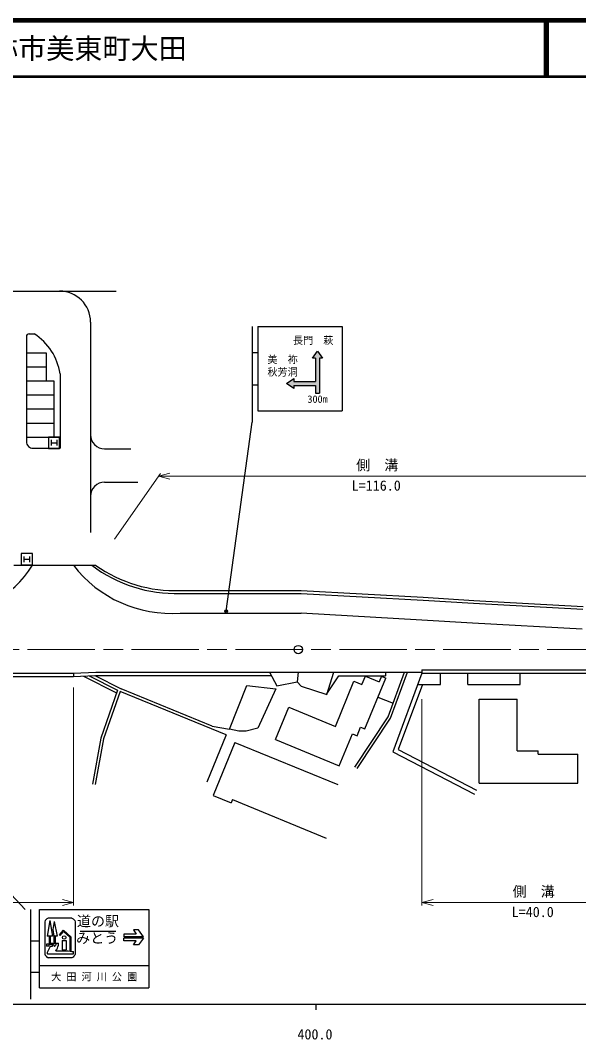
# Model space of a CAD drawing. Units: millimetres, scale not verified. Extents: x 40000 to 680000, y -578188 to 380000.
# Drawn here: x 415421 to 514766, y 198715 to 380000 of the extents above; entities that cross this region are included whole.
import ezdxf
from ezdxf.enums import TextEntityAlignment as Align

# ---------------------------------------------------------------- set-up
doc = ezdxf.new("R2010")
doc.units = ezdxf.units.MM
doc.header["$LTSCALE"] = 1000
doc.header["$PDMODE"] = 32
doc.header["$PDSIZE"] = 500
doc.linetypes.add('CHAIN', pattern=[18.5, 12, -1.5, 3.5, -1.5])
for name, color, linetype, lineweight in [('M-BGD', 7, 'Continuous', 25), ('M-BMK', 2, 'CHAIN', 13), ('M-BMK-SRVR', 3, 'Continuous', 25), ('M-STR-HTXT', 7, 'Continuous', 13), ('M-STR-STRC', 7, 'Continuous', 25), ('M-TTL', 2, 'Continuous', 140), ('M-TTL-BAND', 7, 'Continuous', 25), ('M-TTL-LINE', 7, 'Continuous', 50), ('M-TTL-TXT', 7, 'Continuous', 13)]:
    doc.layers.add(name, color=color, linetype=linetype, lineweight=lineweight)
doc.styles.add('ＭＳ ゴシック', font='')
doc.styles.get('ＭＳ ゴシック').set_extended_font_data('MS Gothic')

msp = doc.modelspace()

# ---------------------------------------------------------------- hatches: boundary and pattern name
at = {"layer": 'M-STR-STRC'}
msp.add_hatch(color=256, dxfattribs=at).paths.add_polyline_path([(468307, 321168), (469182, 319918), (468682, 319918), (468682, 313668), (467932, 313668), (467932, 315043), (464057, 315043), (464057, 314543), (462807, 315418), (464057, 316293), (464057, 315793), (467932, 315793), (467932, 319918), (467432, 319918)])

# ---------------------------------------------------------------- linework, layer by layer
at = {"layer": 'M-BGD'}
for p, q in [((352879, 331836), (432483, 331854)), ((427900, 326353), (427908, 288887)), ((416490, 323751), (416494, 305084)), ((416990, 324251), (417894, 324251)), ((416491, 320884), (419991, 320885)), ((419991, 320885), (419992, 315885)), ((416491, 318384), (419991, 318385)), ((416492, 315884), (421392, 315885)), ((421392, 315885), (421394, 305885)), ((422491, 317161), (422494, 303885)), ((416492, 313384), (421392, 313385)), ((416493, 310884), (421393, 310885)), ((416493, 308384), (421393, 308385)), ((416494, 305884), (422494, 305885)), ((417694, 303884), (422494, 303885)), ((430405, 303809), (435064, 303810)), ((430406, 297855), (436328, 297856)), ((414255, 283079), (428855, 283083)), ((443856, 278586), (465380, 278591)), ((443856, 278086), (465380, 278091)), ((465380, 278591), (487118, 277389)), ((465380, 278091), (487089, 276889)), ((487118, 277389), (496115, 276841)), ((487089, 276889), (496086, 276342)), ((496086, 276342), (515529, 275249)), ((496115, 276841), (515551, 275749)), ((443857, 274586), (465381, 274591)), ((465381, 274641), (486881, 273396)), ((486881, 273396), (495881, 272848)), ((495881, 272848), (515382, 271752)), ((318035, 263858), (424859, 263882)), ((318035, 263258), (424859, 263282)), ((424859, 263882), (428859, 264083)), ((424859, 263882), (424859, 263282)), ((424889, 263283), (428689, 263474)), ((426681, 263373), (432540, 260394)), ((427685, 263424), (432706, 260871)), ((428689, 263474), (433364, 261097)), ((428859, 264083), (486883, 264096)), ((428859, 263474), (460093, 263481)), ((459776, 264090), (461047, 261654)), ((464883, 264091), (464683, 262332)), ((469930, 260117), (471196, 264092)), ((469953, 260189), (472093, 263392)), ((472093, 263392), (480395, 263394)), ((476211, 261872), (476820, 263355)), ((476725, 253981), (480439, 263026)), ((476820, 263355), (479272, 262348)), ((479678, 263338), (479272, 262348)), ((479678, 263338), (480439, 263026)), ((480395, 264094), (480395, 263394)), ((480851, 256134), (483786, 264095)), ((481300, 255906), (484319, 264095)), ((486845, 263896), (481680, 249911)), ((486883, 264496), (486845, 263896)), ((486845, 263896), (526883, 263905)), ((486883, 264496), (526883, 264505)), ((490213, 261896), (490213, 263896)), ((495071, 261897), (495070, 263897)), ((504387, 261900), (504386, 263900)), ((449547, 254474), (433364, 261097)), ((452646, 253949), (455734, 261671)), ((455734, 261671), (460855, 261100)), ((460855, 261100), (457649, 254115)), ((461047, 261654), (464683, 262332)), ((464683, 262332), (465391, 261605)), ((465391, 261605), (469930, 260117)), ((471478, 254425), (474777, 262461)), ((474777, 262461), (476211, 261872)), ((486959, 261896), (482675, 250296)), ((486106, 261895), (490213, 261896)), ((495071, 261897), (504387, 261900)), ((432706, 260871), (429719, 252318)), ((433156, 260642), (430204, 252190)), ((452054, 252908), (433156, 260642)), ((479053, 259650), (481740, 258546)), ((497063, 259246), (503855, 259248)), ((497067, 244337), (497063, 259246)), ((503857, 250077), (503855, 259248)), ((460819, 252096), (463174, 257834)), ((463174, 257834), (471478, 254425)), ((474930, 247184), (480851, 256134)), ((475347, 246909), (481300, 255906)), ((449547, 254474), (452646, 253949)), ((454327, 253606), (452646, 253949)), ((457649, 254115), (455632, 253551)), ((475338, 252765), (475965, 254293)), ((475965, 254293), (476725, 253981)), ((429719, 252318), (428245, 244178)), ((430204, 252190), (428737, 244089)), ((452054, 252908), (448606, 244507)), ((455632, 253551), (454327, 253606)), ((460819, 252096), (472175, 247434)), ((472175, 247434), (474504, 253107)), ((474504, 253107), (475338, 252765)), ((453604, 251589), (449732, 242158)), ((453604, 251589), (471918, 244071)), ((482675, 250296), (496575, 243082)), ((481680, 249911), (496207, 242372)), ((503857, 250077), (507591, 250078)), ((507592, 249468), (507591, 250078)), ((507592, 249468), (514621, 249470)), ((514622, 244341), (514621, 249470)), ((497067, 244337), (514622, 244341)), ((449732, 242158), (452952, 240836)), ((453188, 241411), (452952, 240836)), ((453188, 241411), (469866, 234564))]:
    msp.add_line(p, q, dxfattribs=at)
for centre, radius, start, end in [((422400, 326352), 5500, 0.01276, 90.01276), ((416990, 323751), 500, 90.01276, 180.01276), ((412221, 315537), 10398, 8.98379, 56.93343), ((417694, 305084), 1200, 180.01274, 270.01278), ((430405, 306309), 2500, 180.01275, 270.01276), ((430407, 295355), 2500, 90.01275, 180.01276), ((401625, 292891), 18716, 269.17998, 328.38642), ((442245, 296479), 21952, 217.60977, 274.21128), ((443014, 302638), 24566, 232.75219, 271.96467), ((443011, 303109), 24538, 234.76795, 271.97446)]:
    msp.add_arc(centre, radius, start, end, dxfattribs=at)
at = {"layer": 'M-BMK'}
msp.add_line((65186, 268002), (564807, 268113), dxfattribs=at)
at = {"layer": 'M-BMK-SRVR'}
msp.add_circle((464882, 268091), 750, dxfattribs=at)
at = {"layer": 'M-STR-HTXT'}
for p, q in [((432142, 287748), (440378, 299436)), ((440026, 298936), (442026, 299475)), ((440026, 298936), (518067, 298953)), ((440026, 298936), (442026, 298397)), ((424890, 261358), (424898, 222582)), ((486884, 259244), (486893, 222596)), ((318044, 223058), (424898, 223082)), ((424898, 223082), (422898, 223620)), ((424898, 223082), (422898, 222543)), ((486892, 223096), (488892, 223635)), ((486892, 223096), (526892, 223105)), ((486892, 223096), (488893, 222557))]:
    msp.add_line(p, q, dxfattribs=at)
at = {"layer": 'M-STR-STRC'}
for p, q in [((456667, 325533), (456667, 308533)), ((457667, 325533), (457667, 310533)), ((457667, 325533), (472667, 325533)), ((472667, 325533), (472667, 310533)), ((456667, 320908), (457667, 320908)), ((467432, 319918), (468307, 321168)), ((468307, 321168), (469182, 319918)), ((467932, 319918), (467432, 319918)), ((467932, 319918), (467932, 315793)), ((469182, 319918), (468682, 319918)), ((468682, 319918), (468682, 313668)), ((462807, 315418), (464057, 316293)), ((464057, 316293), (464057, 315793)), ((464057, 315793), (467932, 315793)), ((456667, 315158), (457667, 315158)), ((464057, 314543), (462807, 315418)), ((464057, 315043), (464057, 314543)), ((464057, 315043), (467932, 315043)), ((467932, 315043), (467932, 313668)), ((467932, 313668), (468682, 313668)), ((457667, 310533), (472667, 310533)), ((452031, 274917), (456667, 308533)), ((420400, 305871), (420400, 303871)), ((422400, 305871), (420400, 305871)), ((420900, 305371), (420900, 304371)), ((420900, 304871), (421900, 304871)), ((421900, 305371), (421900, 304371)), ((422400, 303871), (422400, 305871)), ((420400, 303871), (422400, 303871)), ((415552, 285150), (415552, 283150)), ((417552, 285150), (415552, 285150)), ((416052, 284650), (416052, 283650)), ((417052, 284650), (417052, 283650)), ((417552, 283150), (417552, 285150)), ((415552, 283150), (417552, 283150)), ((416052, 284150), (417052, 284150)), ((416290, 221873), (377374, 262863)), ((417290, 205897), (417290, 221873)), ((418802, 207897), (418802, 221873)), ((418802, 221873), (438302, 221873)), ((438302, 221873), (438302, 207897)), ((419753, 219673), (419753, 213927)), ((420669, 219890), (420207, 217112)), ((424585, 220343), (420363, 220343)), ((420669, 219890), (421116, 217112)), ((421457, 219708), (421220, 218298)), ((421457, 219708), (421993, 217112)), ((425195, 219673), (425195, 213927)), ((421220, 218298), (421391, 217112)), ((422369, 217354), (423103, 218211)), ((422507, 217236), (423117, 217948)), ((423103, 218211), (424379, 216997)), ((423117, 217948), (424197, 216919)), ((426057, 218019), (432406, 218019)), ((435557, 218221), (436037, 217473)), ((436441, 218221), (435557, 218221)), ((437311, 217003), (436441, 218221)), ((417290, 216283), (418802, 216283)), ((421116, 217112), (420207, 217112)), ((420569, 217112), (420569, 215705)), ((420751, 217112), (420751, 215886)), ((420751, 215886), (421152, 215886)), ((421993, 217112), (421391, 217112)), ((421404, 217112), (421404, 215886)), ((421404, 215886), (421585, 215886)), ((421585, 217112), (421585, 215886)), ((421737, 215883), (422211, 215883)), ((422369, 217354), (422507, 217236)), ((422837, 216334), (422837, 214702)), ((422837, 216334), (423562, 216334)), ((423562, 216334), (423562, 214702)), ((424197, 216919), (424197, 214461)), ((424379, 216997), (424379, 214416)), ((433848, 217474), (433848, 217004)), ((437311, 217003), (433848, 217004)), ((437311, 216776), (433848, 216777)), ((433848, 216305), (433848, 216775)), ((436037, 217473), (433849, 217474)), ((436037, 216306), (433849, 216305)), ((435557, 215558), (436037, 216306)), ((437311, 216776), (436441, 215558)), ((420479, 215705), (420071, 215705)), ((420071, 215705), (420071, 215342)), ((420479, 215342), (420071, 215342)), ((420716, 215260), (420205, 214208)), ((420263, 213976), (424875, 213976)), ((420479, 215705), (420479, 215342)), ((420569, 215705), (421056, 215705)), ((421061, 215290), (420751, 215290)), ((421113, 215367), (421113, 215654)), ((421717, 214520), (423954, 214520)), ((422837, 214702), (423562, 214702)), ((423954, 214520), (424578, 214368)), ((424578, 214368), (424875, 214368)), ((424875, 213976), (424875, 214368)), ((436441, 215558), (435557, 215558)), ((424585, 213257), (420363, 213257)), ((417290, 210692), (418802, 210692)), ((418802, 211897), (438302, 211897)), ((418802, 207897), (438302, 207897))]:
    msp.add_line(p, q, dxfattribs=at)
for centre, radius in [((452031, 274917), 250), ((452031, 274917), 200), ((452031, 274917), 150), ((452031, 274917), 100), ((452031, 274917), 50), ((452031, 274917), 20), ((423220, 216873), 309)]:
    msp.add_circle(centre, radius, dxfattribs=at)
for points, knots in [([(420363, 220343), (420187, 220245), (420112, 220202), (419991, 220069), (419869, 219935), (419834, 219856), (419753, 219673)], [0, 0, 0, 0, 1, 1, 1, 2, 2, 2, 2]), ([(424585, 220343), (424761, 220245), (424836, 220202), (424957, 220069), (425079, 219935), (425114, 219856), (425195, 219673)], [0, 0, 0, 0, 1, 1, 1, 2, 2, 2, 2]), ([(421152, 215886), (421176, 215877), (421189, 215873), (421204, 215854), (421213, 215842), (421216, 215833), (421222, 215819), (421286, 215676), (421292, 215581), (421373, 215447), (421415, 215379), (421432, 215352), (421491, 215279)], [0, 0, 0, 0, 1, 1, 1, 2, 2, 2, 3, 3, 3, 4, 4, 4, 4]), ([(421737, 215883), (421730, 215698), (421743, 215593), (421647, 215450), (421597, 215374), (421567, 215339), (421491, 215279)], [0, 0, 0, 0, 1, 1, 1, 2, 2, 2, 2]), ([(421717, 214520), (421867, 214730), (421921, 214801), (422014, 215002), (422098, 215184), (422147, 215290), (422182, 215487), (422209, 215640), (422213, 215704), (422211, 215883)], [0, 0, 0, 0, 1, 1, 1, 2, 2, 2, 3, 3, 3, 3]), ([(419753, 213927), (419834, 213744), (419869, 213665), (419991, 213531), (420112, 213398), (420187, 213355), (420363, 213257)], [0, 0, 0, 0, 1, 1, 1, 2, 2, 2, 2]), ([(420205, 214208), (420184, 214158), (420166, 214121), (420184, 214069), (420199, 214024), (420225, 214003), (420263, 213976)], [0, 0, 0, 0, 1, 1, 1, 2, 2, 2, 2]), ([(420716, 215260), (420720, 215271), (420722, 215279), (420732, 215285), (420739, 215289), (420743, 215290), (420751, 215290)], [0, 0, 0, 0, 1, 1, 1, 2, 2, 2, 2]), ([(421056, 215705), (421072, 215704), (421083, 215703), (421095, 215693), (421108, 215682), (421110, 215670), (421113, 215654)], [0, 0, 0, 0, 1, 1, 1, 2, 2, 2, 2]), ([(421113, 215367), (421108, 215345), (421106, 215334), (421094, 215318), (421083, 215305), (421076, 215300), (421061, 215290)], [0, 0, 0, 0, 1, 1, 1, 2, 2, 2, 2]), ([(425195, 213927), (425114, 213744), (425079, 213665), (424957, 213531), (424836, 213398), (424761, 213355), (424585, 213257)], [0, 0, 0, 0, 1, 1, 1, 2, 2, 2, 2])]:
    msp.add_open_spline(points, degree=3, knots=knots, dxfattribs=at)
msp.add_point((452031, 274917), dxfattribs=at)
at = {"layer": 'M-TTL'}
msp.add_line((680000, 380000), (40000, 380000), dxfattribs=at)
at = {"layer": 'M-TTL-BAND'}
for p, q in [((40000, 205000), (579000, 205000)), ((468000, 205000), (468000, 204000))]:
    msp.add_line(p, q, dxfattribs=at)
at = {"layer": 'M-TTL-LINE'}
for p, q in [((508747, 380000), (508747, 370000)), ((509247, 380000), (509247, 370000)), ((40000, 370000), (680000, 370000))]:
    msp.add_line(p, q, dxfattribs=at)

# ---------------------------------------------------------------- texts
at = {"layer": 'M-STR-HTXT', "style": 'ＭＳ ゴシック'}
for p in [(478928, 299438), (506775, 223594)]:
    msp.add_text('側\u3000溝', height=1833, dxfattribs=at).set_placement(p, align=Align.BOTTOM_CENTER)
for s, p in [('L=116.0', (478754, 297268)), ('L=40.0', (506601, 221424))]:
    msp.add_text(s, height=1833, dxfattribs=at).set_placement(p, align=Align.MIDDLE_CENTER)
at = {"layer": 'M-STR-STRC', "style": 'ＭＳ ゴシック'}
for s, height, p in [('長門\u3000萩', 1320, (467528, 322030)), ('秋芳洞', 1320, (462079, 316393)), ('道の駅', 1833, (429232, 218321))]:
    msp.add_text(s, height=height, dxfattribs=at).set_placement(p, align=Align.BOTTOM_CENTER)
for s, p in [('美\u3000祢', (462079, 319689)), ('大 田 河 川 公 園', (428552, 209897))]:
    msp.add_text(s, height=1320, dxfattribs=at).set_placement(p, align=Align.MIDDLE_CENTER)
for s, height, p in [('300m', 1320, (468307, 313299)), ('みとう', 1833, (429085, 217701))]:
    msp.add_text(s, height=height, dxfattribs=at).set_placement(p, align=Align.TOP_CENTER)
at = {"layer": 'M-TTL-BAND', "style": 'ＭＳ ゴシック'}
msp.add_text('400.0', height=1833, dxfattribs=at).set_placement((467844, 198195), align=Align.BOTTOM_CENTER)
at = {"layer": 'M-TTL-TXT', "style": 'ＭＳ ゴシック'}
msp.add_text('美祢市美東町大田', height=3666, dxfattribs=at).set_placement((405024, 375000), align=Align.MIDDLE_LEFT)

doc.saveas('drawing.dxf')
